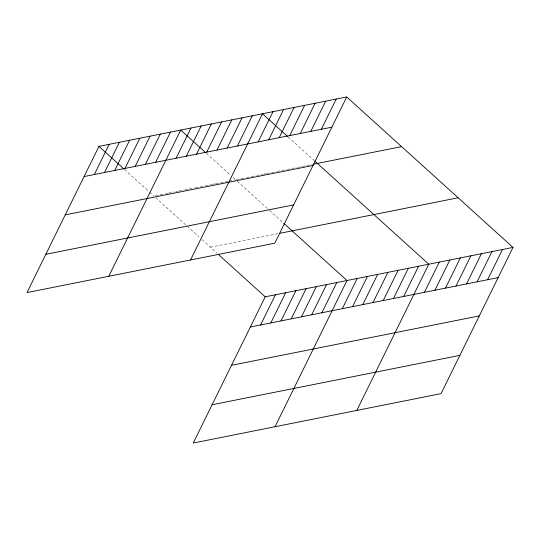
<?xml version="1.0" encoding="UTF-8"?>
<svg xmlns="http://www.w3.org/2000/svg" width="540" height="540" viewBox="0 0 540 540"><rect width="100%" height="100%" fill="white"/><g stroke="black" fill="none" stroke-linecap="round" stroke-linejoin="round"><path stroke-width="0.41" stroke-dasharray="2.7 2.03" d="M155.385 195.703L164.032 193.975M165.605 193.664L167.967 193.192M168.75 193.037L174.258 191.943M175.831 191.626L178.187 191.153M178.976 190.998L184.478 189.904M185.261 189.743L188.406 189.122M189.196 188.96L194.697 187.866M195.487 187.711L204.917 185.828M205.706 185.672L211.997 184.417M212.78 184.262L215.143 183.789M215.926 183.634L228.508 181.123M229.291 180.968L234.799 179.874M236.372 179.557L245.018 177.835M246.591 177.518L256.028 175.642M256.81 175.487L263.101 174.231M263.885 174.076L266.247 173.603M267.03 173.448L276.466 171.565M277.256 171.41L286.686 169.526M287.476 169.371L296.912 167.488M297.695 167.333L312.633 164.356M210.344 247.165L277.965 233.692M288.09 136.937L314.307 160.657M206.321 153.239L230.708 175.304M233.145 177.512L235.582 179.712M237.371 181.332L268.906 209.871M269.5 210.404L283.19 222.791M124.551 169.533L148.939 191.599M149.546 192.152L153.812 196.013M155.601 197.633L199.037 236.939M202.014 239.632L217.053 253.233"/><path stroke-width="0.81" d="M346.734 96.971L98.942 146.367L27 292.579L274.786 243.182L346.734 96.971L513 247.421L441.058 393.633L193.266 443.03L265.214 296.818L513 247.421M94.304 174.535L109.168 144.328M104.524 172.496L119.387 142.29M114.743 170.458L129.607 140.252M124.969 168.419L139.826 138.213M135.189 166.381L150.053 136.181M145.409 164.342L160.272 134.143M155.628 162.311L170.492 132.104M108.769 276.278L180.711 130.066L205.713 152.685M176.074 158.233L190.937 128.027M186.293 156.195L201.157 125.989M196.513 154.156L211.376 123.957M206.739 152.118L221.596 121.919M216.959 150.08L231.822 119.88M227.178 148.048L242.042 117.842M237.398 146.009L252.261 115.803M190.539 259.976L262.481 113.764L287.483 136.384M258.154 141.872L273.017 111.665M268.684 139.772L283.547 109.566M279.214 137.673L294.077 107.467M289.744 135.574L304.607 105.368M300.274 133.475L315.137 103.268M310.804 131.375L325.667 101.169M321.341 129.276L336.197 99.07M260.57 324.986L275.434 294.779M270.797 322.947L285.653 292.741M281.016 320.909L295.88 290.702M291.236 318.87L306.099 288.664M301.455 316.832L316.319 286.632M311.681 314.793L326.538 284.594M321.901 312.755L336.764 282.555M275.036 426.728L346.984 280.517L283.784 223.331M342.34 308.684L357.203 278.478M352.566 306.646L367.423 276.44M362.786 304.607L377.649 274.401M373.005 302.569L387.869 272.369M383.225 300.53L398.088 270.331M393.451 298.499L408.308 268.292M403.67 296.46L418.534 266.254M356.805 410.427L428.753 264.215L314.915 161.21M424.42 292.322L439.283 262.116M434.95 290.223L449.813 260.017M445.487 288.124L460.343 257.918M456.017 286.025L470.873 255.818M466.546 283.925L481.41 253.719M477.077 281.826L491.94 251.62M487.607 279.727L502.47 249.521M84.085 176.566L331.871 127.177M313.423 164.201L401.598 146.624M65.246 214.853L313.031 165.456M45.839 254.293L293.625 204.903M279.538 233.375L458.129 197.775M250.351 327.017L498.137 277.627M231.512 365.303L479.304 315.907M212.105 404.744L459.891 355.354M98.942 146.367L123.944 168.986M218.268 254.34L265.214 296.818"/></g></svg>
